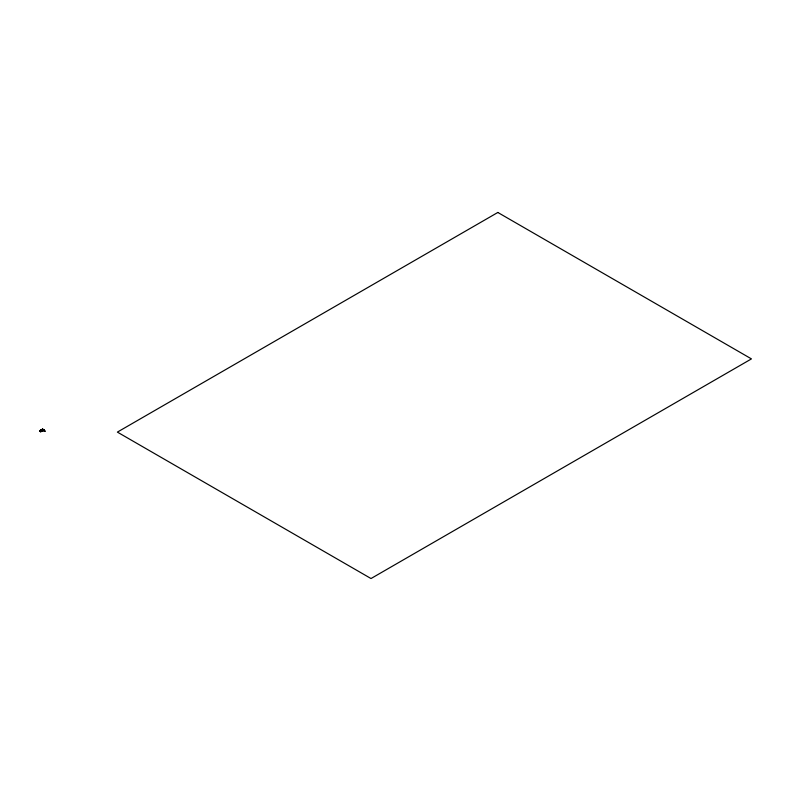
<?xml version="1.0" encoding="UTF-8"?>
<svg xmlns="http://www.w3.org/2000/svg" width="791" height="791" viewBox="0 0 791 791"><rect width="100%" height="100%" fill="white"/><g stroke="black" fill="none" stroke-linecap="round" stroke-linejoin="round"><path stroke-width="1.19" d="M41.696 429.938L42.783 429.157L41.636 430.156L41.577 429.651M43.703 429.8C46.016 429.859 41.883 431.629 43.91 430.166M40.242 431.016C40.865 432.064 41.834 429.127 44.415 430.314L43.159 431.036M41.429 430.037L42.576 430.7L43.713 429.671M43.268 429.997L42.319 430.294M42.793 429.424L39.58 430.798L40.756 431.57L43.505 429.918M39.936 431.075L41.261 430.66M40.46 431.372L41.794 430.966M42.368 430.334L43.574 429.671L43.446 430.255M42.289 429.483L39.58 431.046L40.677 431.767L40.519 430.502M43.228 429.78L43.149 430.423M42.744 429.127L42.21 429.889M43.347 429.721L43.307 430.334M42.467 429.434L42.694 429.127M42.625 430.482L41.448 430.047M40.232 431.016L39.946 431.342M40.44 431.144L41.794 430.719L40.242 431.263L40.163 430.7M43.001 429.909L42.981 430.522M42.833 429.997L42.823 430.611M42.665 430.096L42.625 430.729M42.566 429.137L42.516 429.711M42.506 430.185L42.496 430.798M42.407 429.177L42.378 429.79M42.061 429.365L42.042 429.988M41.893 429.464L41.883 430.077M41.725 429.562L41.696 430.185M41.636 430.63L41.646 431.293M41.607 431.075L41.478 430.541L41.33 431.481M41.142 430.344L41.27 431.263M40.974 429.997L41.063 431.629M40.667 430.166L40.756 431.777M40.341 430.363L40.341 431.57M40.034 430.541L40.143 431.461M39.777 430.69L39.768 431.243M45.077 431.085L44.504 431.411A1.978 1.147 -60 0 0 45.077 430.937L45.077 431.085M497.826 212.463L117.384 432.104L371.009 578.537L751.45 358.896L497.826 212.463"/></g></svg>
